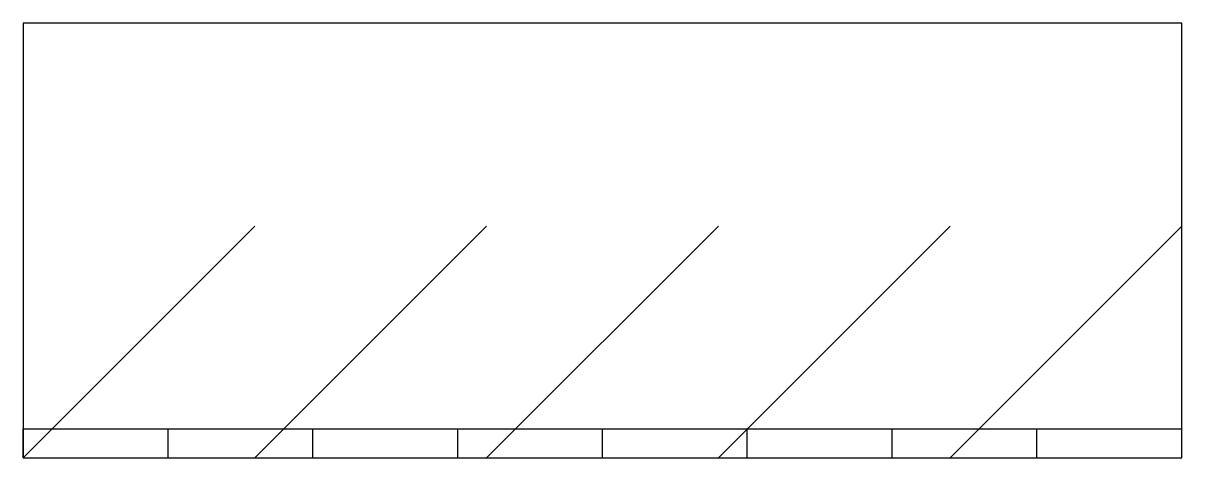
# Model space of a CAD drawing. Header units: metres. Extents: x 0 to 4000, y 0 to 1500.
import ezdxf

# ---------------------------------------------------------------- set-up
doc = ezdxf.new("R2010")
doc.units = ezdxf.units.M

msp = doc.modelspace()

# ---------------------------------------------------------------- linework, layer by layer
at = {"color": 8}
for p, q in [((0, 0), (800, 800)), ((800, 0), (1600, 800)), ((1600, 0), (2400, 800)), ((2400, 0), (3200, 800)), ((3200, 0), (4000, 800))]:
    msp.add_line(p, q, dxfattribs=at)
for p, q in [((0, 0), (0, 100)), ((0, 100), (4000, 100)), ((500, 0), (500, 100)), ((1000, 0), (1000, 100)), ((1500, 0), (1500, 100)), ((2000, 0), (2000, 100)), ((2500, 0), (2500, 100)), ((3000, 0), (3000, 100)), ((3500, 0), (3500, 100)), ((4000, 0), (4000, 100))]:
    msp.add_line(p, q)
msp.add_lwpolyline([(0, 0), (4000, 0), (4000, 1500), (0, 1500), (0, 0)])

doc.saveas('drawing.dxf')
